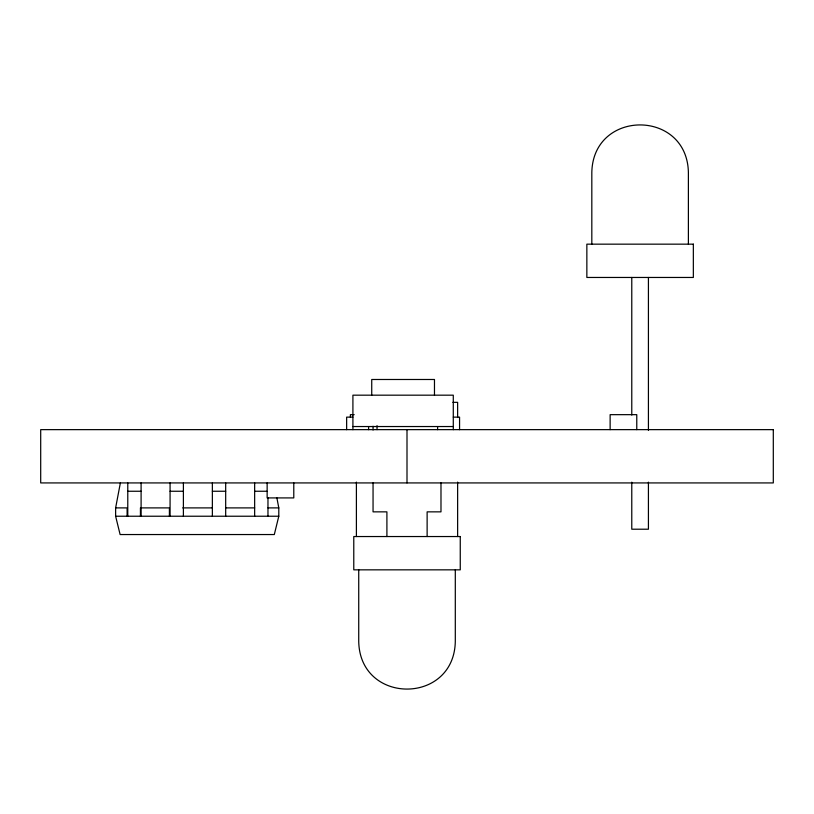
<?xml version="1.0" encoding="UTF-8"?>
<svg xmlns="http://www.w3.org/2000/svg" width="814" height="814" viewBox="0 0 814 814"><rect width="100%" height="100%" fill="white"/><g stroke="black" fill="none" stroke-linecap="round" stroke-linejoin="round"><path stroke-width="1.22" d="M276.892 497.914L278.795 507.895L278.795 516.229L274.308 534.544L120.116 534.544L115.629 516.229L115.629 507.895L120.37 482.926M452.879 402.34L457.631 402.34L457.631 417.531M354.192 414.662L350.386 414.662L350.386 417.155M352.91 417.134L346.642 417.134L346.642 429.68M453.286 417.134L459.564 417.134L459.564 429.68M352.91 426.536L453.286 426.536M127.778 491.249L141.097 491.249M170.075 491.249L183.394 491.249M212.362 491.249L225.682 491.249M254.65 491.249L266.86 491.249M115.629 507.895L127.116 507.895L127.116 516.229M182.723 507.895L212.362 507.895M225.682 507.895L254.65 507.895M267.969 507.895L278.795 507.895M115.629 516.229L278.795 516.229M688.39 244.159L688.39 172.568C687.24 109.056 592.958 109.056 591.819 172.568L591.819 244.159M648.422 277.462L648.422 430.27M648.422 482.163L648.422 529.212L631.776 529.212L631.776 482.163M636.772 429.639L636.772 414.662L610.134 414.662L610.134 429.639M631.776 277.462L631.776 415.048M457.631 482.102L457.631 536.538M455.301 569.841L455.301 641.432C454.151 704.944 359.88 704.944 358.73 641.432L358.73 569.841M453.286 429.68L453.286 395.177L352.91 395.177L352.91 429.68M440.985 482.895L440.985 511.853L427.126 511.853L427.126 536.538M437.606 426.536L437.606 429.68M434.473 395.177L434.473 379.487L371.733 379.487L371.733 395.177M407 429.639L407 482.926M386.904 536.538L386.904 511.853L373.056 511.853L373.056 482.895M377.035 425.651L377.035 429.639M373.056 426.251L373.056 430.026M368.6 426.536L368.6 429.68M356.4 482.102L356.4 536.538M293.783 482.926L293.783 497.914L267.145 497.914L267.145 482.926M267.969 497.547L267.969 516.229M254.65 482.926L254.65 516.229M225.682 482.926L225.682 516.229M212.362 482.926L212.362 516.229M183.394 482.926L183.394 516.229M170.075 482.926L170.075 516.229M169.404 516.229L169.404 507.895L140.435 507.895L140.435 516.229M141.097 482.926L141.097 516.229M127.778 482.926L127.778 516.229M693.345 244.159L586.853 244.159L586.853 277.462L693.345 277.462L693.345 244.159M773.3 429.639L40.7 429.639L40.7 482.926L773.3 482.926L773.3 429.639M460.256 536.538L353.775 536.538L353.775 569.841L460.256 569.841L460.256 536.538"/></g></svg>
